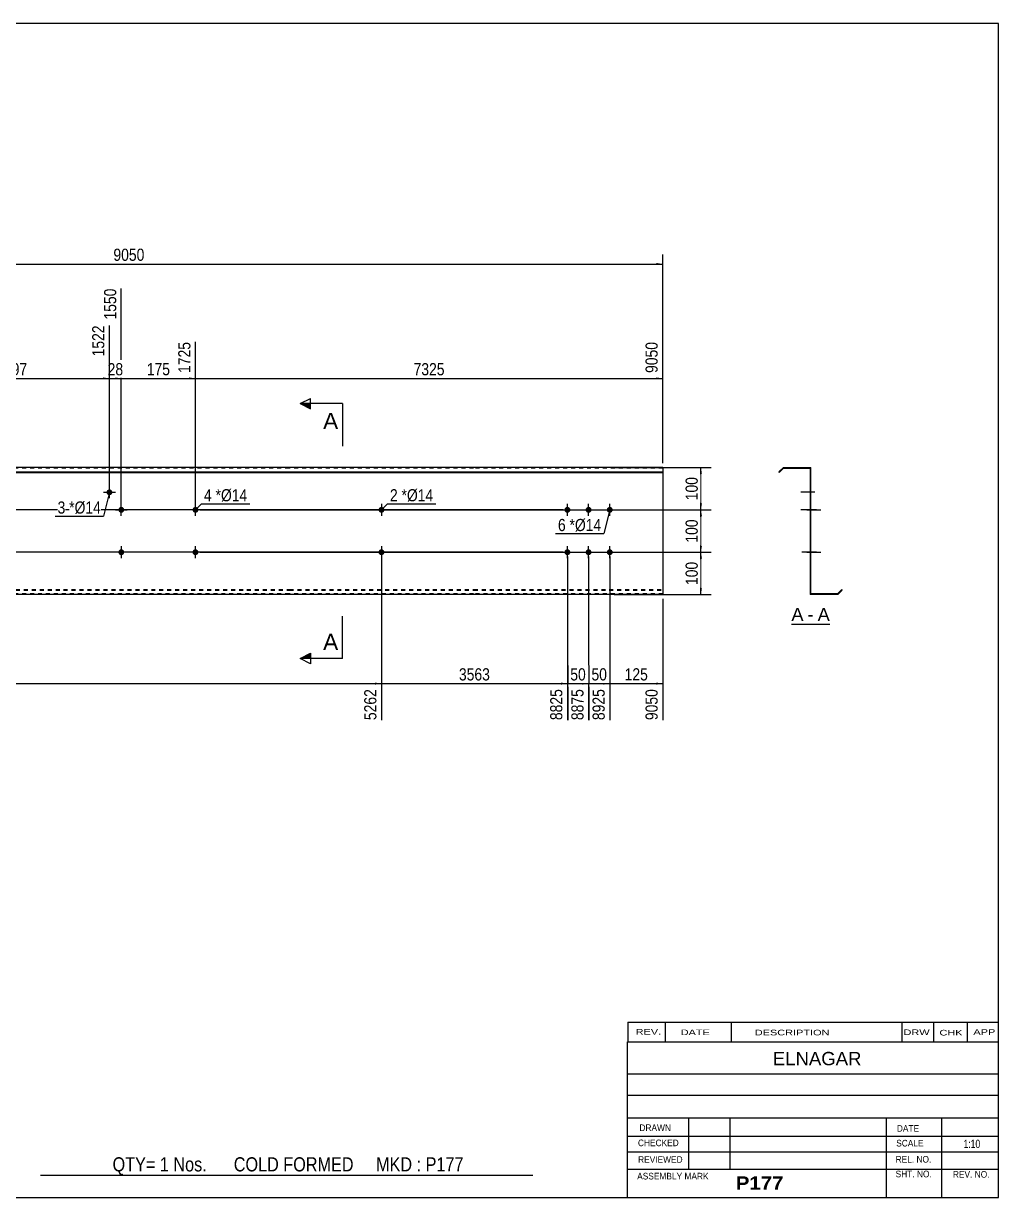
# Model space of a CAD drawing. Header units: millimetres. Extents: x -71 to 331, y -157 to 120.
# Drawn here: x 101.1 to 331.2, y -157.2 to 119.8 of the extents above; entities that cross this region are included whole.
import ezdxf

# ---------------------------------------------------------------- set-up
doc = ezdxf.new("R2010")
doc.units = ezdxf.units.MM
doc.linetypes.add('DXK_LINE_DOT1', pattern=[1.8814, 0.9407, -0.9407])
doc.styles.add('Arial', font='ARIAL.TTF', dxfattribs={"height": 0.2})
doc.styles.add('Arial Bold', font='ARIALBD.TTF', dxfattribs={"height": 0.2})
doc.styles.add('Arial Narrow', font='ARIALN.TTF', dxfattribs={"height": 0.2})

# ---------------------------------------------------------------- blocks, each defined once
blk = doc.blocks.new('Unknown-629092233-1880')
at = {"color": 5, "linetype": 'Continuous'}
for p, q in [((331.25, 119.75), (-68.75, 119.75)), ((-68.75, 119.75), (-68.75, -157.25)), ((331.25, -157.25), (331.25, 119.75)), ((-68.75, -157.25), (331.25, -157.25))]:
    blk.add_line(p, q, dxfattribs=at)
at = {"color": 174, "linetype": 'Continuous', "style": 'Arial'}
blk.add_text('Tekla structures', height=1.9102, rotation=90, dxfattribs=at).set_placement((-69.25, -156.75))
blk = doc.blocks.new('Unknown-629092233-12 - 1235')
at = {"color": 7, "linetype": 'Continuous'}
blk.add_line((282.37, -21.95), (291.4, -21.95), dxfattribs=at)
at = {"color": 0, "linetype": 'Continuous'}
blk.add_wipeout([(285.21, -21.2), (285.21, -18), (282.37, -18), (282.37, -21.2)], dxfattribs=at)
blk.add_wipeout([(287.6, -21.2), (287.6, -18), (286.17, -18), (286.17, -21.2)], dxfattribs=at)
at = {"color": 96, "linetype": 'Continuous', "style": 'Arial'}
blk.add_text('A', height=3.06, dxfattribs=at).set_placement((282.37, -21.2))
at = {"color": 0, "linetype": 'Continuous'}
blk.add_wipeout([(291.4, -21.2), (291.4, -18), (288.56, -18), (288.56, -21.2)], dxfattribs=at)
at = {"color": 96, "linetype": 'Continuous', "style": 'Arial'}
for s, p in [('A', (288.56, -21.2)), ('-', (286.17, -21.2))]:
    blk.add_text(s, height=3.06, dxfattribs=at).set_placement(p)
blk = doc.blocks.new('Bolt-629092233-1223 - 1203')
at = {"linetype": 'Continuous'}
blk.add_hatch(color=3, dxfattribs=at).paths.add_polyline_path([(120.69, 9.14, -1), (122.09, 9.14, -1)])
at = {"color": 3, "linetype": 'Continuous'}
for p, q in [((119.99, 9.14), (122.79, 9.14)), ((121.39, 7.74), (121.39, 10.54))]:
    blk.add_line(p, q, dxfattribs=at)
blk = doc.blocks.new('Part-629092233-1218 - 1203')
at = {"color": 2, "linetype": 'Continuous'}
for p, q in [((0, -15), (0, 15)), ((44.9, 15), (0, 15)), ((0, 13.94), (44.9, 13.94)), ((99.2, 15), (45, 15)), ((45, 13.94), (99.2, 13.94)), ((163.8, 15), (99.3, 15)), ((99.3, 13.94), (163.8, 13.94)), ((207.3, 15), (163.9, 15)), ((163.9, 13.94), (207.3, 13.94)), ((251.99, 15), (207.4, 15)), ((207.4, 13.94), (251.99, 13.94)), ((251.99, 15), (251.99, -15)), ((0, 13.83), (44.9, 13.83)), ((45, 13.83), (99.2, 13.83)), ((99.3, 13.83), (163.8, 13.83)), ((163.9, 13.83), (207.3, 13.83)), ((207.4, 13.83), (251.99, 13.83)), ((44.9, -15), (0, -15)), ((99.2, -15), (45, -15)), ((163.8, -15), (99.3, -15)), ((207.3, -15), (163.9, -15)), ((251.99, -15), (207.4, -15))]:
    blk.add_line(p, q, dxfattribs=at)
at = {"color": 7, "linetype": 'DXK_LINE_DOT1'}
for p, q in [((44.9, 14.85), (0, 14.85)), ((99.2, 14.85), (45, 14.85)), ((163.8, 14.85), (99.3, 14.85)), ((207.3, 14.85), (163.9, 14.85)), ((251.99, 14.85), (207.4, 14.85)), ((0, -13.83), (44.9, -13.83)), ((45, -13.83), (99.2, -13.83)), ((99.3, -13.83), (163.8, -13.83)), ((163.9, -13.83), (207.3, -13.83)), ((207.4, -13.83), (251.99, -13.83)), ((0, -13.94), (44.9, -13.94)), ((44.9, -14.85), (0, -14.85)), ((45, -13.94), (99.2, -13.94)), ((99.2, -14.85), (45, -14.85)), ((99.3, -13.94), (163.8, -13.94)), ((163.8, -14.85), (99.3, -14.85)), ((163.9, -13.94), (207.3, -13.94)), ((207.3, -14.85), (163.9, -14.85)), ((207.4, -13.94), (251.99, -13.94)), ((251.99, -14.85), (207.4, -14.85))]:
    blk.add_line(p, q, dxfattribs=at)
blk = doc.blocks.new('Bolt-629092233-1224 - 1203')
at = {"linetype": 'Continuous'}
blk.add_hatch(color=3, dxfattribs=at).paths.add_polyline_path([(123.5, 5, -1), (124.9, 5, -1)])
at = {"color": 3, "linetype": 'Continuous'}
for p, q in [((124.2, 3.6), (124.2, 6.4)), ((122.8, 5), (125.6, 5))]:
    blk.add_line(p, q, dxfattribs=at)
blk = doc.blocks.new('Bolt-629092233-1225 - 1203')
at = {"linetype": 'Continuous'}
blk.add_hatch(color=3, dxfattribs=at).paths.add_polyline_path([(124.9, -5, -1), (123.5, -5, -1)])
at = {"color": 3, "linetype": 'Continuous'}
for p, q in [((125.6, -5), (122.8, -5)), ((124.2, -3.6), (124.2, -6.4))]:
    blk.add_line(p, q, dxfattribs=at)
blk = doc.blocks.new('Bolt-629092233-1226 - 1203')
at = {"linetype": 'Continuous'}
for points in [[(1.8, 5, -1), (3.2, 5, -1)], [(141, 5, -1), (142.4, 5, -1)]]:
    blk.add_hatch(color=3, dxfattribs=at).paths.add_polyline_path(points)
at = {"color": 3, "linetype": 'Continuous'}
for p, q in [((2.5, 3.6), (2.5, 6.4)), ((141.7, 3.6), (141.7, 6.4)), ((3.9, 5), (1.1, 5)), ((143.1, 5), (140.3, 5))]:
    blk.add_line(p, q, dxfattribs=at)
blk = doc.blocks.new('Bolt-629092233-1227 - 1203')
at = {"linetype": 'Continuous'}
for points in [[(1.8, -5, -1), (3.2, -5, -1)], [(141, -5, -1), (142.4, -5, -1)]]:
    blk.add_hatch(color=3, dxfattribs=at).paths.add_polyline_path(points)
at = {"color": 3, "linetype": 'Continuous'}
for p, q in [((3.9, -5), (1.1, -5)), ((2.5, -6.4), (2.5, -3.6)), ((143.1, -5), (140.3, -5)), ((141.7, -6.4), (141.7, -3.6))]:
    blk.add_line(p, q, dxfattribs=at)
blk = doc.blocks.new('Bolt-629092233-1228 - 1203')
at = {"linetype": 'Continuous'}
for points in [[(228.79, 5, -1), (230.19, 5, -1)], [(233.79, 5, -1), (235.19, 5, -1)], [(238.79, 5, -1), (240.19, 5, -1)], [(228.79, -5, -1), (230.19, -5, -1)], [(233.79, -5, -1), (235.19, -5, -1)], [(238.79, -5, -1), (240.19, -5, -1)]]:
    blk.add_hatch(color=3, dxfattribs=at).paths.add_polyline_path(points)
at = {"color": 3, "linetype": 'Continuous'}
for p, q in [((229.49, 3.6), (229.49, 6.4)), ((234.49, 3.6), (234.49, 6.4)), ((239.49, 3.6), (239.49, 6.4)), ((228.09, 5), (230.89, 5)), ((233.09, 5), (235.89, 5)), ((238.09, 5), (240.89, 5)), ((228.09, -5), (230.89, -5)), ((229.49, -6.4), (229.49, -3.6)), ((233.09, -5), (235.89, -5)), ((234.49, -6.4), (234.49, -3.6)), ((238.09, -5), (240.89, -5)), ((239.49, -6.4), (239.49, -3.6))]:
    blk.add_line(p, q, dxfattribs=at)
blk = doc.blocks.new('Bolt-629092233-1229 - 1203')
at = {"linetype": 'Continuous'}
for points in [[(186.3, 5, -1), (184.9, 5, -1)], [(186.3, -5, -1), (184.9, -5, -1)]]:
    blk.add_hatch(color=3, dxfattribs=at).paths.add_polyline_path(points)
at = {"color": 3, "linetype": 'Continuous'}
for p, q in [((185.6, 6.4), (185.6, 3.6)), ((187, 5), (184.2, 5)), ((187, -5), (184.2, -5)), ((185.6, -3.6), (185.6, -6.4))]:
    blk.add_line(p, q, dxfattribs=at)
blk = doc.blocks.new('Bolt-629092233-1240 - 1235')
at = {"linetype": 'Continuous'}
blk.add_hatch(color=3, dxfattribs=at).paths.add_polyline_path([(286.81, 5.7), (286.81, 4.3), (286.96, 4.3), (286.96, 5.7)])
at = {"color": 3, "linetype": 'Continuous'}
for p, q in [((286.96, 5.7), (286.81, 5.7)), ((287.91, 5), (284.61, 5)), ((286.96, 4.3), (286.81, 4.3))]:
    blk.add_line(p, q, dxfattribs=at)
blk = doc.blocks.new('Part-629092233-1237 - 1235')
at = {"color": 2, "linetype": 'Continuous'}
for p, q in [((280.46, 15), (279.4, 13.94)), ((279.4, 13.94), (279.51, 13.83)), ((279.51, 13.83), (280.52, 14.85)), ((280.46, 15), (286.96, 15)), ((280.52, 14.85), (286.81, 14.85)), ((286.81, 14.85), (286.81, -15)), ((286.96, -14.85), (286.96, 15)), ((294.27, -13.83), (293.25, -14.85)), ((294.37, -13.94), (294.27, -13.83)), ((293.31, -15), (286.81, -15)), ((293.25, -14.85), (286.96, -14.85)), ((293.31, -15), (294.37, -13.94))]:
    blk.add_line(p, q, dxfattribs=at)
blk = doc.blocks.new('Bolt-629092233-1238 - 1235')
at = {"linetype": 'Continuous'}
for points in [[(286.81, 5.7), (286.81, 4.3), (286.96, 4.3), (286.96, 5.7)], [(286.81, 5.7), (286.81, 4.3), (286.96, 4.3), (286.96, 5.7)], [(286.81, 5.7), (286.81, 4.3), (286.96, 4.3), (286.96, 5.7)], [(286.81, -4.3), (286.81, -5.7), (286.96, -5.7), (286.96, -4.3)], [(286.81, -4.3), (286.81, -5.7), (286.96, -5.7), (286.96, -4.3)], [(286.81, -4.3), (286.81, -5.7), (286.96, -5.7), (286.96, -4.3)]]:
    blk.add_hatch(color=3, dxfattribs=at).paths.add_polyline_path(points)
at = {"color": 3, "linetype": 'Continuous'}
for p, q in [((286.96, 5.7), (286.81, 5.7)), ((286.96, 5.7), (286.81, 5.7)), ((286.96, 5.7), (286.81, 5.7)), ((288.26, 5), (284.96, 5)), ((288.26, 5), (284.96, 5)), ((288.26, 5), (284.96, 5)), ((286.96, 4.3), (286.81, 4.3)), ((286.96, 4.3), (286.81, 4.3)), ((286.96, 4.3), (286.81, 4.3)), ((288.26, -5), (284.96, -5)), ((288.26, -5), (284.96, -5)), ((288.26, -5), (284.96, -5)), ((286.96, -4.3), (286.81, -4.3)), ((286.96, -4.3), (286.81, -4.3)), ((286.96, -4.3), (286.81, -4.3)), ((286.96, -5.7), (286.81, -5.7)), ((286.96, -5.7), (286.81, -5.7)), ((286.96, -5.7), (286.81, -5.7))]:
    blk.add_line(p, q, dxfattribs=at)
blk = doc.blocks.new('Bolt-629092233-1239 - 1235')
at = {"linetype": 'Continuous'}
blk.add_hatch(color=3, dxfattribs=at).paths.add_polyline_path([(286.81, 9.84), (286.81, 8.44), (286.96, 8.44), (286.96, 9.84)])
at = {"color": 3, "linetype": 'Continuous'}
for p, q in [((287.91, 9.14), (284.61, 9.14)), ((286.96, 9.84), (286.81, 9.84)), ((286.96, 8.44), (286.81, 8.44))]:
    blk.add_line(p, q, dxfattribs=at)
blk = doc.blocks.new('Bolt-629092233-1241 - 1235')
at = {"linetype": 'Continuous'}
blk.add_hatch(color=3, dxfattribs=at).paths.add_polyline_path([(286.96, -5.7), (286.96, -4.3), (286.81, -4.3), (286.81, -5.7)])
at = {"color": 3, "linetype": 'Continuous'}
for p, q in [((286.96, -4.3), (286.81, -4.3)), ((287.76, -5), (286.81, -5)), ((286.96, -5.7), (286.81, -5.7))]:
    blk.add_line(p, q, dxfattribs=at)
blk = doc.blocks.new('Bolt-629092233-1242 - 1235')
at = {"linetype": 'Continuous'}
blk.add_hatch(color=3, dxfattribs=at).paths.add_polyline_path([(286.81, 9.84), (286.81, 8.44), (286.96, 8.44), (286.96, 9.84)])
at = {"color": 3, "linetype": 'Continuous'}
for p, q in [((287.91, 9.14), (284.61, 9.14)), ((286.96, 9.84), (286.81, 9.84)), ((286.96, 8.44), (286.81, 8.44))]:
    blk.add_line(p, q, dxfattribs=at)
blk = doc.blocks.new('Bolt-629092233-1243 - 1235')
at = {"linetype": 'Continuous'}
blk.add_hatch(color=3, dxfattribs=at).paths.add_polyline_path([(286.81, 5.7), (286.81, 4.3), (286.96, 4.3), (286.96, 5.7)])
at = {"color": 3, "linetype": 'Continuous'}
for p, q in [((286.96, 5.7), (286.81, 5.7)), ((287.91, 5), (284.61, 5)), ((286.96, 4.3), (286.81, 4.3))]:
    blk.add_line(p, q, dxfattribs=at)
blk = doc.blocks.new('Bolt-629092233-1244 - 1235')
at = {"linetype": 'Continuous'}
blk.add_hatch(color=3, dxfattribs=at).paths.add_polyline_path([(286.96, -5.7), (286.96, -4.3), (286.81, -4.3), (286.81, -5.7)])
at = {"color": 3, "linetype": 'Continuous'}
for p, q in [((286.96, -4.3), (286.81, -4.3)), ((287.76, -5), (286.81, -5)), ((286.96, -5.7), (286.81, -5.7))]:
    blk.add_line(p, q, dxfattribs=at)
blk = doc.blocks.new('Bolt-629092233-1245 - 1235')
at = {"linetype": 'Continuous'}
blk.add_hatch(color=3, dxfattribs=at).paths.add_polyline_path([(286.81, 5.7), (286.81, 4.3), (286.96, 4.3), (286.96, 5.7)])
blk.add_hatch(color=3, dxfattribs=at).paths.add_polyline_path([(286.81, 5.7), (286.81, 4.3), (286.96, 4.3), (286.96, 5.7)])
at = {"color": 3, "linetype": 'Continuous'}
for p, q in [((286.81, 5.7), (286.96, 5.7)), ((286.81, 5.7), (286.96, 5.7)), ((286.01, 5), (289.31, 5)), ((286.01, 5), (289.31, 5)), ((286.81, 4.3), (286.96, 4.3)), ((286.81, 4.3), (286.96, 4.3))]:
    blk.add_line(p, q, dxfattribs=at)
blk = doc.blocks.new('Bolt-629092233-1246 - 1235')
at = {"linetype": 'Continuous'}
blk.add_hatch(color=3, dxfattribs=at).paths.add_polyline_path([(286.81, -4.3), (286.81, -5.7), (286.96, -5.7), (286.96, -4.3)])
blk.add_hatch(color=3, dxfattribs=at).paths.add_polyline_path([(286.81, -4.3), (286.81, -5.7), (286.96, -5.7), (286.96, -4.3)])
at = {"color": 3, "linetype": 'Continuous'}
for p, q in [((286.01, -5), (289.31, -5)), ((286.01, -5), (289.31, -5)), ((286.81, -4.3), (286.96, -4.3)), ((286.81, -4.3), (286.96, -4.3)), ((286.81, -5.7), (286.96, -5.7)), ((286.81, -5.7), (286.96, -5.7))]:
    blk.add_line(p, q, dxfattribs=at)
blk = doc.blocks.new('Bolt-629092233-1247 - 1235')
at = {"linetype": 'Continuous'}
for points in [[(286.81, 5.7), (286.81, 4.3), (286.96, 4.3), (286.96, 5.7)], [(286.81, 5.7), (286.81, 4.3), (286.96, 4.3), (286.96, 5.7)], [(286.81, 5.7), (286.81, 4.3), (286.96, 4.3), (286.96, 5.7)], [(286.81, -4.3), (286.81, -5.7), (286.96, -5.7), (286.96, -4.3)], [(286.81, -4.3), (286.81, -5.7), (286.96, -5.7), (286.96, -4.3)], [(286.81, -4.3), (286.81, -5.7), (286.96, -5.7), (286.96, -4.3)]]:
    blk.add_hatch(color=3, dxfattribs=at).paths.add_polyline_path(points)
at = {"color": 3, "linetype": 'Continuous'}
for p, q in [((286.96, 5.7), (286.81, 5.7)), ((286.96, 5.7), (286.81, 5.7)), ((286.96, 5.7), (286.81, 5.7)), ((288.26, 5), (284.96, 5)), ((288.26, 5), (284.96, 5)), ((288.26, 5), (284.96, 5)), ((286.96, 4.3), (286.81, 4.3)), ((286.96, 4.3), (286.81, 4.3)), ((286.96, 4.3), (286.81, 4.3)), ((288.26, -5), (284.96, -5)), ((288.26, -5), (284.96, -5)), ((288.26, -5), (284.96, -5)), ((286.96, -4.3), (286.81, -4.3)), ((286.96, -4.3), (286.81, -4.3)), ((286.96, -4.3), (286.81, -4.3)), ((286.96, -5.7), (286.81, -5.7)), ((286.96, -5.7), (286.81, -5.7)), ((286.96, -5.7), (286.81, -5.7))]:
    blk.add_line(p, q, dxfattribs=at)
blk = doc.blocks.new('Bolt-629092233-1248 - 1235')
at = {"linetype": 'Continuous'}
for points in [[(286.96, 4.3), (286.96, 5.7), (286.81, 5.7), (286.81, 4.3)], [(286.96, -5.7), (286.96, -4.3), (286.81, -4.3), (286.81, -5.7)]]:
    blk.add_hatch(color=3, dxfattribs=at).paths.add_polyline_path(points)
at = {"color": 3, "linetype": 'Continuous'}
for p, q in [((286.96, 5.7), (286.81, 5.7)), ((286.96, 5), (284.81, 5)), ((286.96, 4.3), (286.81, 4.3)), ((286.96, -5), (284.81, -5)), ((286.96, -4.3), (286.81, -4.3)), ((286.96, -5.7), (286.81, -5.7))]:
    blk.add_line(p, q, dxfattribs=at)
blk = doc.blocks.new('StraightDimension-629092233-1350 - 1203')
at = {"linetype": 'Continuous'}
for points in [[(260.75, 13.5), (261, 15), (261.25, 13.5)], [(261.25, 6.5), (261, 5), (260.75, 6.5)]]:
    blk.add_hatch(color=7, dxfattribs=at).paths.add_polyline_path(points)
at = {"color": 7, "linetype": 'Continuous'}
for p, q in [((240.49, 15), (263.4, 15)), ((261, 5), (261, 15)), ((142.7, 5), (263.4, 5))]:
    blk.add_line(p, q, dxfattribs=at)
at = {"color": 0}
blk.add_wipeout([(260.85, 13.34), (256.65, 13.34), (256.65, 6.66), (260.85, 6.66)], dxfattribs=at)
at = {"color": 3, "style": 'Arial Narrow'}
blk.add_text('100', height=2.863, rotation=90.0002, dxfattribs=at).set_placement((260.25, 7.26))
blk = doc.blocks.new('StraightDimension-629092233-1311 - 1203')
at = {"linetype": 'Continuous'}
blk.add_hatch(color=7, dxfattribs=at).paths.add_polyline_path([(237.99, -35.75), (239.49, -36), (237.99, -36.25)])
at = {"color": 7, "linetype": 'Continuous'}
for p, q in [((234.49, -6), (234.49, -44.61)), ((239.49, -6), (239.49, -44.61)), ((234.49, -36), (239.49, -36))]:
    blk.add_line(p, q, dxfattribs=at)
at = {"color": 0}
blk.add_wipeout([(239.42, -35.85), (239.42, -31.65), (234.57, -31.65), (234.57, -35.85)], dxfattribs=at)
at = {"color": 3, "style": 'Arial Narrow'}
blk.add_text('50', height=2.863, dxfattribs=at).set_placement((235.17, -35.25))
at = {"color": 0, "linetype": 'Continuous'}
blk.add_wipeout([(238.89, -36.7), (234.69, -36.7), (234.69, -45.21), (238.89, -45.21)], dxfattribs=at)
at = {"color": 3, "linetype": 'Continuous', "style": 'Arial Narrow'}
blk.add_text('8925', height=2.863, rotation=90.0002, dxfattribs=at).set_placement((238.29, -44.61))
blk = doc.blocks.new('StraightDimension-629092233-1333 - 1203')
at = {"linetype": 'Continuous'}
for points in [[(-12.25, -6.5), (-12, -5), (-11.75, -6.5)], [(-11.75, -13.5), (-12, -15), (-12.25, -13.5)]]:
    blk.add_hatch(color=7, dxfattribs=at).paths.add_polyline_path(points)
at = {"color": 7, "linetype": 'Continuous'}
for p, q in [((228.49, -5), (-14.25, -5)), ((-12, -15), (-12, -5)), ((-1, -15), (-14.25, -15))]:
    blk.add_line(p, q, dxfattribs=at)
at = {"color": 0}
blk.add_wipeout([(-12.15, -6.66), (-16.35, -6.66), (-16.35, -13.34), (-12.15, -13.34)], dxfattribs=at)
at = {"color": 3, "style": 'Arial Narrow'}
blk.add_text('100', height=2.863, rotation=90.0002, dxfattribs=at).set_placement((-12.75, -12.74))
blk = doc.blocks.new('StraightDimension-629092233-1262 - 1203')
at = {"linetype": 'Continuous'}
blk.add_hatch(color=7, dxfattribs=at).paths.add_polyline_path([(140.2, 36.25), (141.7, 36), (140.2, 35.75)])
at = {"color": 7, "linetype": 'Continuous'}
for p, q in [((124.2, 6), (124.2, 57.21)), ((141.7, 6), (141.7, 44.61)), ((124.2, 36), (141.7, 36))]:
    blk.add_line(p, q, dxfattribs=at)
at = {"color": 0}
blk.add_wipeout([(136.29, 36.15), (136.29, 40.35), (129.61, 40.35), (129.61, 36.15)], dxfattribs=at)
at = {"color": 0, "linetype": 'Continuous'}
blk.add_wipeout([(141.1, 45.21), (136.9, 45.21), (136.9, 36.7), (141.1, 36.7)], dxfattribs=at)
at = {"color": 3, "linetype": 'Continuous', "style": 'Arial Narrow'}
blk.add_text('1725', height=2.863, rotation=90.0002, dxfattribs=at).set_placement((140.5, 37.3))
at = {"color": 3, "style": 'Arial Narrow'}
blk.add_text('175', height=2.863, dxfattribs=at).set_placement((130.21, 36.75))
blk = doc.blocks.new('StraightDimension-629092233-1261 - 1203')
at = {"linetype": 'Continuous'}
blk.add_hatch(color=7, dxfattribs=at).paths.add_polyline_path([(250.49, 36.25), (251.99, 36), (250.49, 35.75)])
at = {"color": 7, "linetype": 'Continuous'}
for p, q in [((141.7, 6), (141.7, 44.61)), ((251.99, 16), (251.99, 44.61)), ((141.7, 36), (251.99, 36))]:
    blk.add_line(p, q, dxfattribs=at)
at = {"color": 0, "linetype": 'Continuous'}
blk.add_wipeout([(251.39, 45.21), (247.19, 45.21), (247.19, 36.7), (251.39, 36.7)], dxfattribs=at)
at = {"color": 0}
blk.add_wipeout([(201.1, 36.15), (201.1, 40.35), (192.59, 40.35), (192.59, 36.15)], dxfattribs=at)
at = {"color": 3, "linetype": 'Continuous', "style": 'Arial Narrow'}
blk.add_text('9050', height=2.863, rotation=90.0002, dxfattribs=at).set_placement((250.79, 37.3))
at = {"color": 3, "style": 'Arial Narrow'}
blk.add_text('7325', height=2.863, dxfattribs=at).set_placement((193.19, 36.75))
blk = doc.blocks.new('StraightDimension-629092233-1312 - 1203')
at = {"linetype": 'Continuous'}
blk.add_hatch(color=7, dxfattribs=at).paths.add_polyline_path([(232.99, -35.75), (234.49, -36), (232.99, -36.25)])
at = {"color": 7, "linetype": 'Continuous'}
for p, q in [((229.49, -6), (229.49, -44.61)), ((234.49, -6), (234.49, -44.61)), ((229.49, -36), (234.49, -36))]:
    blk.add_line(p, q, dxfattribs=at)
at = {"color": 0}
blk.add_wipeout([(234.42, -35.85), (234.42, -31.65), (229.57, -31.65), (229.57, -35.85)], dxfattribs=at)
at = {"color": 3, "style": 'Arial Narrow'}
blk.add_text('50', height=2.863, dxfattribs=at).set_placement((230.17, -35.25))
at = {"color": 0, "linetype": 'Continuous'}
blk.add_wipeout([(233.89, -36.7), (229.69, -36.7), (229.69, -45.21), (233.89, -45.21)], dxfattribs=at)
at = {"color": 3, "linetype": 'Continuous', "style": 'Arial Narrow'}
blk.add_text('8875', height=2.863, rotation=90.0002, dxfattribs=at).set_placement((233.29, -44.61))
blk = doc.blocks.new('StraightDimension-629092233-1263 - 1203')
at = {"linetype": 'Continuous'}
blk.add_hatch(color=7, dxfattribs=at).paths.add_polyline_path([(122.7, 36.25), (124.2, 36), (122.7, 35.75)])
at = {"color": 7, "linetype": 'Continuous'}
for p, q in [((124.2, 6), (124.2, 57.21)), ((121.39, 10.14), (121.39, 48.51)), ((121.39, 36), (124.2, 36))]:
    blk.add_line(p, q, dxfattribs=at)
at = {"color": 0, "linetype": 'Continuous'}
blk.add_wipeout([(123.6, 57.81), (119.4, 57.81), (119.4, 49.3), (123.6, 49.3)], dxfattribs=at)
at = {"color": 0}
blk.add_wipeout([(125.23, 36.15), (125.23, 40.35), (120.37, 40.35), (120.37, 36.15)], dxfattribs=at)
at = {"color": 3, "linetype": 'Continuous', "style": 'Arial Narrow'}
blk.add_text('1550', height=2.863, rotation=90.0002, dxfattribs=at).set_placement((123, 49.9))
at = {"color": 3, "style": 'Arial Narrow'}
blk.add_text('28', height=2.863, dxfattribs=at).set_placement((120.97, 36.75))
blk = doc.blocks.new('StraightDimension-629092233-1264 - 1203')
at = {"linetype": 'Continuous'}
blk.add_hatch(color=7, dxfattribs=at).paths.add_polyline_path([(119.89, 36.25), (121.39, 36), (119.89, 35.75)])
at = {"color": 7, "linetype": 'Continuous'}
for p, q in [((121.39, 10.14), (121.39, 48.51)), ((77.1, 6), (77.1, 46.68)), ((77.1, 36), (121.39, 36))]:
    blk.add_line(p, q, dxfattribs=at)
at = {"color": 0, "linetype": 'Continuous'}
blk.add_wipeout([(120.79, 49.11), (116.59, 49.11), (116.59, 40.6), (120.79, 40.6)], dxfattribs=at)
at = {"color": 0}
blk.add_wipeout([(102.59, 36.15), (102.59, 40.35), (95.9, 40.35), (95.9, 36.15)], dxfattribs=at)
at = {"color": 3, "linetype": 'Continuous', "style": 'Arial Narrow'}
blk.add_text('1522', height=2.863, rotation=90.0002, dxfattribs=at).set_placement((120.19, 41.2))
at = {"color": 3, "style": 'Arial Narrow'}
blk.add_text('597', height=2.863, dxfattribs=at).set_placement((96.5, 36.75))
blk = doc.blocks.new('StraightDimension-629092233-1332 - 1203')
at = {"linetype": 'Continuous'}
for points in [[(-12.25, 3.5), (-12, 5), (-11.75, 3.5)], [(-11.75, -3.5), (-12, -5), (-12.25, -3.5)]]:
    blk.add_hatch(color=7, dxfattribs=at).paths.add_polyline_path(points)
at = {"color": 7, "linetype": 'Continuous'}
for p, q in [((228.49, 5), (-14.25, 5)), ((-12, -5), (-12, 5)), ((228.49, -5), (-14.25, -5))]:
    blk.add_line(p, q, dxfattribs=at)
at = {"color": 0}
blk.add_wipeout([(-12.15, 3.34), (-16.35, 3.34), (-16.35, -3.34), (-12.15, -3.34)], dxfattribs=at)
at = {"color": 3, "style": 'Arial Narrow'}
blk.add_text('100', height=2.863, rotation=90.0002, dxfattribs=at).set_placement((-12.75, -2.74))
blk = doc.blocks.new('StraightDimension-629092233-1331 - 1203')
at = {"linetype": 'Continuous'}
for points in [[(-12.25, 7.64), (-12, 9.14), (-11.75, 7.64)], [(-11.75, 6.5), (-12, 5), (-12.25, 6.5)]]:
    blk.add_hatch(color=7, dxfattribs=at).paths.add_polyline_path(points)
at = {"color": 7, "linetype": 'Continuous'}
for p, q in [((21.81, 9.14), (-14.25, 9.14)), ((-12, 5), (-12, 9.14)), ((228.49, 5), (-14.25, 5))]:
    blk.add_line(p, q, dxfattribs=at)
at = {"color": 0}
blk.add_wipeout([(-12.15, 9.5), (-16.35, 9.5), (-16.35, 4.64), (-12.15, 4.64)], dxfattribs=at)
at = {"color": 3, "style": 'Arial Narrow'}
blk.add_text('41', height=2.863, rotation=90.0002, dxfattribs=at).set_placement((-12.75, 5.24))
blk = doc.blocks.new('StraightDimension-629092233-1310 - 1203')
at = {"linetype": 'Continuous'}
blk.add_hatch(color=7, dxfattribs=at).paths.add_polyline_path([(250.49, -35.75), (251.99, -36), (250.49, -36.25)])
at = {"color": 7, "linetype": 'Continuous'}
for p, q in [((239.49, -6), (239.49, -44.61)), ((251.99, -16), (251.99, -44.61)), ((239.49, -36), (251.99, -36))]:
    blk.add_line(p, q, dxfattribs=at)
at = {"color": 0}
blk.add_wipeout([(249.09, -35.85), (249.09, -31.65), (242.4, -31.65), (242.4, -35.85)], dxfattribs=at)
at = {"color": 3, "style": 'Arial Narrow'}
blk.add_text('125', height=2.863, dxfattribs=at).set_placement((243, -35.25))
at = {"color": 0, "linetype": 'Continuous'}
blk.add_wipeout([(251.39, -36.7), (247.19, -36.7), (247.19, -45.21), (251.39, -45.21)], dxfattribs=at)
at = {"color": 3, "linetype": 'Continuous', "style": 'Arial Narrow'}
blk.add_text('9050', height=2.863, rotation=90.0002, dxfattribs=at).set_placement((250.79, -44.61))
blk = doc.blocks.new('StraightDimension-629092233-1313 - 1203')
at = {"linetype": 'Continuous'}
blk.add_hatch(color=7, dxfattribs=at).paths.add_polyline_path([(227.99, -35.75), (229.49, -36), (227.99, -36.25)])
at = {"color": 7, "linetype": 'Continuous'}
for p, q in [((185.6, -6), (185.6, -44.61)), ((229.49, -6), (229.49, -44.61)), ((185.6, -36), (229.49, -36))]:
    blk.add_line(p, q, dxfattribs=at)
at = {"color": 0}
blk.add_wipeout([(211.8, -35.85), (211.8, -31.65), (203.29, -31.65), (203.29, -35.85)], dxfattribs=at)
at = {"color": 0, "linetype": 'Continuous'}
blk.add_wipeout([(228.89, -36.7), (224.69, -36.7), (224.69, -45.21), (228.89, -45.21)], dxfattribs=at)
at = {"color": 3, "style": 'Arial Narrow'}
blk.add_text('3563', height=2.863, dxfattribs=at).set_placement((203.89, -35.25))
at = {"color": 3, "linetype": 'Continuous', "style": 'Arial Narrow'}
blk.add_text('8825', height=2.863, rotation=90.0002, dxfattribs=at).set_placement((228.29, -44.61))
blk = doc.blocks.new('StraightDimension-629092233-1314 - 1203')
at = {"linetype": 'Continuous'}
blk.add_hatch(color=7, dxfattribs=at).paths.add_polyline_path([(184.1, -35.75), (185.6, -36), (184.1, -36.25)])
at = {"color": 7, "linetype": 'Continuous'}
for p, q in [((185.6, -6), (185.6, -44.61)), ((0, -16), (0, -39.13)), ((0, -36), (185.6, -36))]:
    blk.add_line(p, q, dxfattribs=at)
at = {"color": 0}
blk.add_wipeout([(97.05, -35.85), (97.05, -31.65), (88.54, -31.65), (88.54, -35.85)], dxfattribs=at)
at = {"color": 0, "linetype": 'Continuous'}
for points in [[(-0.6, -36.7), (-4.8, -36.7), (-4.8, -39.73), (-0.6, -39.73)], [(185, -36.7), (180.8, -36.7), (180.8, -45.21), (185, -45.21)]]:
    blk.add_wipeout(points, dxfattribs=at)
at = {"color": 3, "style": 'Arial Narrow'}
blk.add_text('5262', height=2.863, dxfattribs=at).set_placement((89.14, -35.25))
at = {"color": 3, "linetype": 'Continuous', "style": 'Arial Narrow'}
for s, height, p in [('0', 2.86, (-1.2, -39.13)), ('5262', 2.863, (184.4, -44.61))]:
    blk.add_text(s, height=height, rotation=90.0002, dxfattribs=at).set_placement(p)
blk = doc.blocks.new('StraightDimension-629092233-1351 - 1203')
at = {"linetype": 'Continuous'}
for points in [[(260.75, 3.5), (261, 5), (261.25, 3.5)], [(261.25, -3.5), (261, -5), (260.75, -3.5)]]:
    blk.add_hatch(color=7, dxfattribs=at).paths.add_polyline_path(points)
at = {"color": 7, "linetype": 'Continuous'}
for p, q in [((142.7, 5), (263.4, 5)), ((261, -5), (261, 5)), ((142.7, -5), (263.4, -5))]:
    blk.add_line(p, q, dxfattribs=at)
at = {"color": 0}
blk.add_wipeout([(260.85, 3.34), (256.65, 3.34), (256.65, -3.34), (260.85, -3.34)], dxfattribs=at)
at = {"color": 3, "style": 'Arial Narrow'}
blk.add_text('100', height=2.863, rotation=90.0002, dxfattribs=at).set_placement((260.25, -2.74))
blk = doc.blocks.new('StraightDimension-629092233-1352 - 1203')
at = {"linetype": 'Continuous'}
for points in [[(260.75, -6.5), (261, -5), (261.25, -6.5)], [(261.25, -13.5), (261, -15), (260.75, -13.5)]]:
    blk.add_hatch(color=7, dxfattribs=at).paths.add_polyline_path(points)
at = {"color": 7, "linetype": 'Continuous'}
for p, q in [((142.7, -5), (263.4, -5)), ((261, -15), (261, -5)), ((240.49, -15), (263.4, -15))]:
    blk.add_line(p, q, dxfattribs=at)
at = {"color": 0}
blk.add_wipeout([(260.85, -6.66), (256.65, -6.66), (256.65, -13.34), (260.85, -13.34)], dxfattribs=at)
at = {"color": 3, "style": 'Arial Narrow'}
blk.add_text('100', height=2.863, rotation=90.0002, dxfattribs=at).set_placement((260.25, -12.74))
blk = doc.blocks.new('StraightDimension-629092233-1366 - 1203')
at = {"linetype": 'Continuous'}
for points in [[(1.5, 62.75), (0, 63), (1.5, 63.25)], [(250.49, 63.25), (251.99, 63), (250.49, 62.75)]]:
    blk.add_hatch(color=7, dxfattribs=at).paths.add_polyline_path(points)
at = {"color": 7, "linetype": 'Continuous'}
for p, q in [((0, 16), (0, 65.25)), ((251.99, 16), (251.99, 65.25)), ((0, 63), (251.99, 63))]:
    blk.add_line(p, q, dxfattribs=at)
at = {"color": 0}
blk.add_wipeout([(130.25, 63.15), (130.25, 67.35), (121.74, 67.35), (121.74, 63.15)], dxfattribs=at)
at = {"color": 3, "style": 'Arial Narrow'}
blk.add_text('9050', height=2.863, dxfattribs=at).set_placement((122.34, 63.75))
blk = doc.blocks.new('CBS_CALLOFF-629092233-1931')
at = {"color": 7, "linetype": 'Continuous'}
blk.add_line((105.13, -151.98), (221.36, -152), dxfattribs=at)
at = {"color": 3, "linetype": 'Continuous', "style": 'Arial Narrow'}
blk.add_text('QTY= 1 Nos.      COLD FORMED     MKD : P177', height=3.3405, dxfattribs=at).set_placement((122.13, -151.09))
blk = doc.blocks.new('CBS_NAME_BLOG-629092233-1932')
at = {"color": 7, "linetype": 'Continuous'}
for p, q in [((243.66, -120.5), (331.18, -120.5)), ((243.66, -157.21), (243.66, -120.5)), ((243.66, -128.04), (331.18, -128.04)), ((243.73, -133.09), (331.25, -133.09)), ((243.66, -138.46), (331.18, -138.46)), ((258.18, -150.57), (258.18, -138.47)), ((267.87, -150.54), (267.87, -138.47)), ((304.78, -157.21), (304.78, -138.48)), ((317.83, -157.21), (317.83, -138.47)), ((243.67, -142.76), (331.25, -142.74)), ((243.66, -146.51), (331.18, -146.51)), ((243.66, -150.55), (331.18, -150.55)), ((243.66, -157.25), (331.25, -157.25))]:
    blk.add_line(p, q, dxfattribs=at)
at = {"color": 3, "linetype": 'Continuous', "style": 'Arial'}
blk.add_text('ELNAGAR', height=3.133, dxfattribs=at).set_placement((277.98, -126.03))
at = {"color": 3, "linetype": 'Continuous'}
for s, height, style, width, p in [('DRAWN', 1.566, 'Arial', 0.9, (246.49, -141.57)), ('DATE', 1.566, 'Arial', 0.9, (307.25, -141.73)), ('CHECKED', 1.566, 'Arial', 0.9, (246.14, -145.14)), ('SCALE', 1.566, 'Arial', 0.9, (307.1, -145.21)), ('1:10', 1.957, 'Arial Narrow', 0.9, (322.99, -145.57)), ('REVIEWED', 1.566, 'Arial', 0.9, (246.18, -149.06)), ('REL. NO.', 1.566, 'Arial', 0.9, (306.96, -149.01)), ('ASSEMBLY MARK', 1.5663, 'Arial', 0.9, (245.96, -152.99)), ('P177', 3.131, 'Arial Bold', 1.1, (269.24, -155.39)), ('SHT. NO.', 1.566, 'Arial', 0.9, (306.96, -152.48)), ('REV. NO.', 1.566, 'Arial', 0.9, (320.48, -152.57))]:
    blk.add_text(s, height=height, dxfattribs=dict(at, style=style, width=width)).set_placement(p)
blk = doc.blocks.new('CBS_REVISION-629092233-1933')
at = {"color": 7, "linetype": 'Continuous'}
for p, q in [((243.74, -115.87), (331.24, -115.87)), ((243.74, -115.87), (243.74, -120.5)), ((252.54, -115.87), (252.54, -120.5)), ((268.13, -115.87), (268.13, -120.44)), ((308.39, -115.87), (308.39, -120.5)), ((315.93, -115.87), (315.93, -120.5)), ((323.88, -115.87), (323.88, -120.5)), ((243.74, -120.5), (331.24, -120.5))]:
    blk.add_line(p, q, dxfattribs=at)
at = {"color": 7, "style": 'Arial Narrow', "width": 1.7}
for s, height, p in [('REV.', 1.326, (245.6, -118.82)), ('DATE', 1.326, (256.23, -118.94)), ('DESCRIPTION', 1.3257, (273.71, -118.99)), ('DRW', 1.326, (308.82, -118.93)), ('CHK', 1.326, (317.31, -119.02)), ('APP', 1.326, (325.31, -118.87))]:
    blk.add_text(s, height=height, dxfattribs=at).set_placement(p)
blk = doc.blocks.new('MarkSet-629092233-1388 - 1203')
at = {"color": 0}
blk.add_wipeout([(110.99, 4.12), (110.99, 7.12), (109.16, 7.12), (109.16, 4.12)], dxfattribs=at)
blk.add_wipeout([(110.99, 4.12), (110.99, 7.12), (109.16, 7.12), (109.16, 4.12)], dxfattribs=at)
blk.add_wipeout([(113.17, 4.12), (113.17, 7.12), (111.89, 7.12), (111.89, 4.12)], dxfattribs=at)
blk.add_wipeout([(113.17, 4.12), (113.17, 7.12), (111.89, 7.12), (111.89, 4.12)], dxfattribs=at)
at = {"color": 3, "style": 'Arial Narrow'}
blk.add_text('3', height=2.86, dxfattribs=at).set_placement((109.16, 4.12))
at = {"color": 0}
blk.add_wipeout([(119.38, 4.12), (119.38, 7.12), (113.17, 7.12), (113.17, 4.12)], dxfattribs=at)
blk.add_wipeout([(119.38, 4.12), (119.38, 7.12), (113.17, 7.12), (113.17, 4.12)], dxfattribs=at)
at = {"color": 7, "linetype": 'Continuous'}
for p in [(121.39, 9.14), (108.56, 3.52)]:
    blk.add_line(p, (119.98, 3.52), dxfattribs=at)
at = {"color": 3, "style": 'Arial Narrow'}
for s, height, p in [('*', 2.86, (111.89, 4.12)), ('Ø14', 2.863, (113.17, 4.12))]:
    blk.add_text(s, height=height, dxfattribs=at).set_placement(p)
blk = doc.blocks.new('SectionMark-629092233-1259 - 1203')
at = {"linetype": 'Continuous'}
for points in [[(168.88, 30.05), (168.88, 28.8), (166.38, 30.05)], [(168.88, -28.8), (168.88, -30.05), (166.38, -30.05)]]:
    blk.add_hatch(color=30, dxfattribs=at).paths.add_polyline_path(points)
at = {"color": 30, "linetype": 'Continuous'}
for p, q in [((166.38, 30.05), (168.88, 31.3)), ((168.88, 28.8), (168.88, 31.3)), ((176.38, 30.05), (166.38, 30.05)), ((166.38, 30.05), (168.88, 28.8)), ((166.38, -30.05), (168.88, -28.8)), ((176.38, -30.05), (166.38, -30.05)), ((168.88, -31.3), (166.38, -30.05)), ((168.88, -28.8), (168.88, -31.3))]:
    blk.add_line(p, q, dxfattribs=at)
at = {"color": 0, "linetype": 'Continuous'}
for points in [[(175.38, 24.05), (175.38, 28.05), (171.83, 28.05), (171.83, 24.05)], [(175.38, -28.05), (175.38, -24.05), (171.83, -24.05), (171.83, -28.05)]]:
    blk.add_wipeout(points, dxfattribs=at)
at = {"color": 30, "linetype": 'Continuous'}
for p, q in [((176.38, 30.05), (176.38, 20.05)), ((176.38, -30.05), (176.38, -20.05))]:
    blk.add_line(p, q, dxfattribs=at)
at = {"color": 96, "linetype": 'Continuous', "style": 'Arial'}
for p in [(171.83, 24.05), (171.83, -28.05)]:
    blk.add_text('A', height=3.82, dxfattribs=at).set_placement(p)
blk = doc.blocks.new('MarkSet-629092233-1394 - 1203')
at = {"color": 0}
blk.add_wipeout([(145.54, 7.01), (145.54, 10.01), (143.71, 10.01), (143.71, 7.01)], dxfattribs=at)
blk.add_wipeout([(145.54, 7.01), (145.54, 10.01), (143.71, 10.01), (143.71, 7.01)], dxfattribs=at)
at = {"color": 7, "linetype": 'Continuous'}
blk.add_line((141.7, 5), (143.11, 6.41), dxfattribs=at)
at = {"color": 0}
blk.add_wipeout([(147.72, 7.01), (147.72, 10.01), (146.44, 10.01), (146.44, 7.01)], dxfattribs=at)
blk.add_wipeout([(147.72, 7.01), (147.72, 10.01), (146.44, 10.01), (146.44, 7.01)], dxfattribs=at)
at = {"color": 3, "style": 'Arial Narrow'}
blk.add_text('4', height=2.86, dxfattribs=at).set_placement((143.71, 7.01))
at = {"color": 0}
blk.add_wipeout([(153.93, 7.01), (153.93, 10.01), (147.72, 10.01), (147.72, 7.01)], dxfattribs=at)
blk.add_wipeout([(153.93, 7.01), (153.93, 10.01), (147.72, 10.01), (147.72, 7.01)], dxfattribs=at)
at = {"color": 7, "linetype": 'Continuous'}
blk.add_line((143.11, 6.41), (154.53, 6.41), dxfattribs=at)
at = {"color": 3, "style": 'Arial Narrow'}
for s, height, p in [('*', 2.86, (146.44, 7.01)), ('Ø14', 2.863, (147.72, 7.01))]:
    blk.add_text(s, height=height, dxfattribs=at).set_placement(p)
blk = doc.blocks.new('Mark-629092233-1398 - 1203')
at = {"color": 0}
blk.add_wipeout([(229.09, -0.01), (229.09, 2.99), (227.26, 2.99), (227.26, -0.01)], dxfattribs=at)
blk.add_wipeout([(229.09, -0.01), (229.09, 2.99), (227.26, 2.99), (227.26, -0.01)], dxfattribs=at)
blk.add_wipeout([(231.27, -0.01), (231.27, 2.99), (229.99, 2.99), (229.99, -0.01)], dxfattribs=at)
blk.add_wipeout([(231.27, -0.01), (231.27, 2.99), (229.99, 2.99), (229.99, -0.01)], dxfattribs=at)
at = {"color": 3, "style": 'Arial Narrow'}
blk.add_text('6', height=2.86, dxfattribs=at).set_placement((227.26, -0.01))
at = {"color": 0}
blk.add_wipeout([(237.48, -0.01), (237.48, 2.99), (231.27, 2.99), (231.27, -0.01)], dxfattribs=at)
blk.add_wipeout([(237.48, -0.01), (237.48, 2.99), (231.27, 2.99), (231.27, -0.01)], dxfattribs=at)
at = {"color": 7, "linetype": 'Continuous'}
for p in [(239.49, 5), (226.66, -0.61)]:
    blk.add_line(p, (238.08, -0.61), dxfattribs=at)
at = {"color": 3, "style": 'Arial Narrow'}
for s, height, p in [('*', 2.86, (229.99, -0.01)), ('Ø14', 2.863, (231.27, -0.01))]:
    blk.add_text(s, height=height, dxfattribs=at).set_placement(p)
blk = doc.blocks.new('Mark-629092233-1399 - 1203')
at = {"color": 0}
blk.add_wipeout([(189.44, 7.01), (189.44, 10.01), (187.61, 10.01), (187.61, 7.01)], dxfattribs=at)
blk.add_wipeout([(189.44, 7.01), (189.44, 10.01), (187.61, 10.01), (187.61, 7.01)], dxfattribs=at)
at = {"color": 7, "linetype": 'Continuous'}
blk.add_line((185.6, 5), (187.01, 6.41), dxfattribs=at)
at = {"color": 0}
blk.add_wipeout([(191.62, 7.01), (191.62, 10.01), (190.34, 10.01), (190.34, 7.01)], dxfattribs=at)
blk.add_wipeout([(191.62, 7.01), (191.62, 10.01), (190.34, 10.01), (190.34, 7.01)], dxfattribs=at)
at = {"color": 3, "style": 'Arial Narrow'}
blk.add_text('2', height=2.86, dxfattribs=at).set_placement((187.61, 7.01))
at = {"color": 0}
blk.add_wipeout([(197.83, 7.01), (197.83, 10.01), (191.62, 10.01), (191.62, 7.01)], dxfattribs=at)
blk.add_wipeout([(197.83, 7.01), (197.83, 10.01), (191.62, 10.01), (191.62, 7.01)], dxfattribs=at)
at = {"color": 7, "linetype": 'Continuous'}
blk.add_line((187.01, 6.41), (198.43, 6.41), dxfattribs=at)
at = {"color": 3, "style": 'Arial Narrow'}
for s, height, p in [('*', 2.86, (190.34, 7.01)), ('Ø14', 2.863, (191.62, 7.01))]:
    blk.add_text(s, height=height, dxfattribs=at).set_placement(p)

msp = doc.modelspace()

# ---------------------------------------------------------------- block references
for name in ['Unknown-629092233-1880', 'Part-629092233-1218 - 1203', 'Part-629092233-1237 - 1235', 'Bolt-629092233-1223 - 1203', 'Bolt-629092233-1239 - 1235', 'Bolt-629092233-1242 - 1235', 'Bolt-629092233-1226 - 1203', 'Bolt-629092233-1224 - 1203', 'Bolt-629092233-1229 - 1203', 'Bolt-629092233-1228 - 1203', 'Bolt-629092233-1240 - 1235', 'Bolt-629092233-1243 - 1235', 'Bolt-629092233-1248 - 1235', 'Bolt-629092233-1238 - 1235', 'Bolt-629092233-1247 - 1235', 'Bolt-629092233-1245 - 1235', 'Bolt-629092233-1227 - 1203', 'Bolt-629092233-1225 - 1203', 'Bolt-629092233-1246 - 1235', 'Bolt-629092233-1241 - 1235', 'Bolt-629092233-1244 - 1235', 'CBS_REVISION-629092233-1933', 'CBS_NAME_BLOG-629092233-1932', 'CBS_CALLOFF-629092233-1931']:
    msp.add_blockref(name, (0, 0))

# ---------------------------------------------------------------- next in the draw order: block references
for name in ['StraightDimension-629092233-1350 - 1203', 'StraightDimension-629092233-1333 - 1203', 'StraightDimension-629092233-1311 - 1203', 'Unknown-629092233-12 - 1235']:
    msp.add_blockref(name, (0, 0))

# ---------------------------------------------------------------- next in the draw order: block references
for name in ['StraightDimension-629092233-1262 - 1203', 'StraightDimension-629092233-1312 - 1203', 'StraightDimension-629092233-1310 - 1203']:
    msp.add_blockref(name, (0, 0))

# ---------------------------------------------------------------- next in the draw order: block references
for name in ['StraightDimension-629092233-1263 - 1203', 'StraightDimension-629092233-1261 - 1203']:
    msp.add_blockref(name, (0, 0))

# ---------------------------------------------------------------- next in the draw order: block references
msp.add_blockref('StraightDimension-629092233-1264 - 1203', (0, 0))

# ---------------------------------------------------------------- next in the draw order: block references
for name in ['StraightDimension-629092233-1366 - 1203', 'StraightDimension-629092233-1332 - 1203']:
    msp.add_blockref(name, (0, 0))

# ---------------------------------------------------------------- next in the draw order: block references
for name in ['StraightDimension-629092233-1331 - 1203', 'StraightDimension-629092233-1313 - 1203']:
    msp.add_blockref(name, (0, 0))

# ---------------------------------------------------------------- next in the draw order: block references
for name in ['MarkSet-629092233-1388 - 1203', 'StraightDimension-629092233-1314 - 1203']:
    msp.add_blockref(name, (0, 0))

# ---------------------------------------------------------------- next in the draw order: block references
msp.add_blockref('StraightDimension-629092233-1351 - 1203', (0, 0))

# ---------------------------------------------------------------- next in the draw order: block references
for name in ['MarkSet-629092233-1394 - 1203', 'Mark-629092233-1399 - 1203', 'Mark-629092233-1398 - 1203', 'StraightDimension-629092233-1352 - 1203']:
    msp.add_blockref(name, (0, 0))

# ---------------------------------------------------------------- next in the draw order: block references
msp.add_blockref('SectionMark-629092233-1259 - 1203', (0, 0))

doc.saveas('drawing.dxf')
